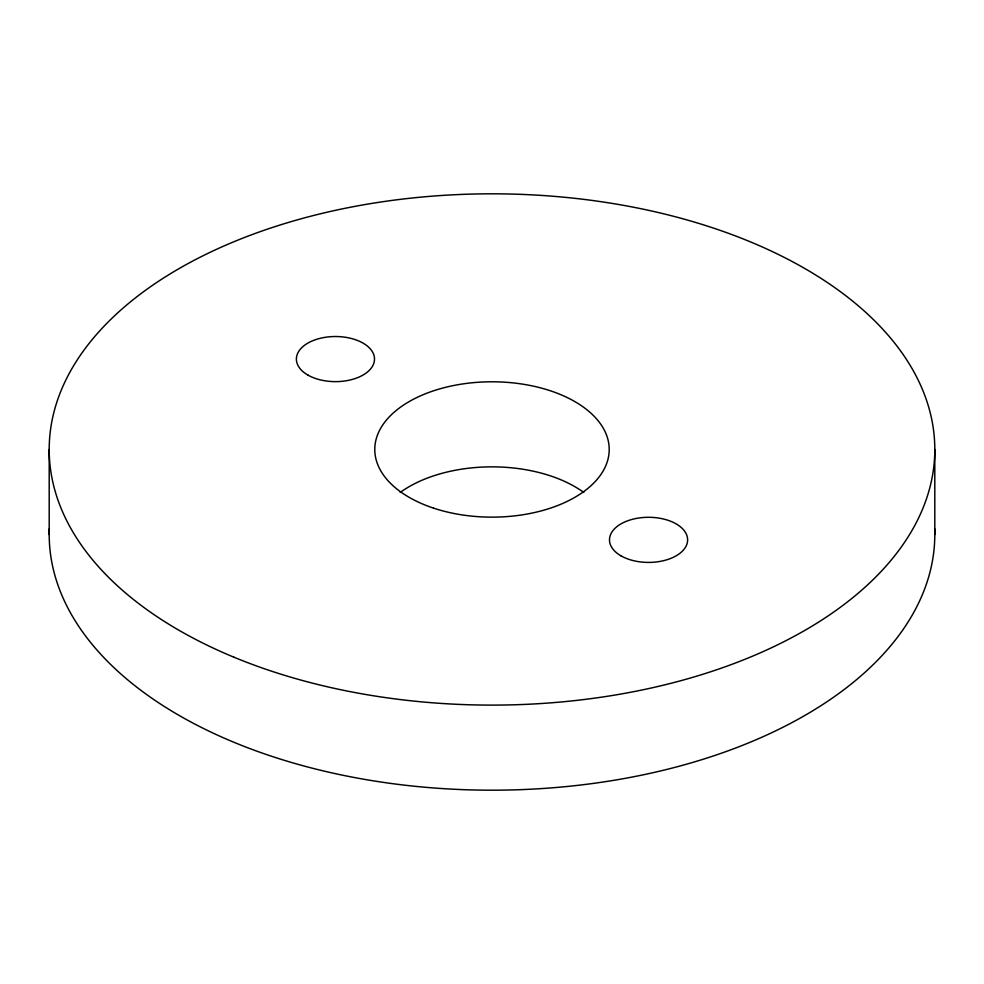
<?xml version="1.0" encoding="UTF-8"?>
<svg xmlns="http://www.w3.org/2000/svg" width="984" height="984" viewBox="0 0 984 984"><rect width="100%" height="100%" fill="white"/><g stroke="black" fill="none" stroke-linecap="round" stroke-linejoin="round"><path stroke-width="1.48" d="M934.8 449.467L934.8 534.533M49.2 449.467L49.2 534.533M400.193 492.455A117.207 67.675 0 0 1 583.807 492.455M934.677 528.629A442.8 255.643 0 0 1 492 790.189A442.8 255.643 0 0 1 49.323 528.629M433.391 508.076A117.207 67.675 0 0 0 609.207 449.467A117.207 67.675 0 0 0 433.391 390.857A117.207 67.675 0 0 0 433.391 508.076M307.82 375.027A39.065 22.558 0 0 0 373.182 364.916A39.065 22.558 0 0 0 325.335 337.291A39.065 22.558 0 0 0 307.82 375.027M620.929 555.8A39.065 22.558 0 0 0 686.291 545.689A39.065 22.558 0 0 0 638.444 518.064A39.065 22.558 0 0 0 620.929 555.8M234.081 657.263A442.8 255.643 0 0 0 932.672 474.522A442.8 255.643 0 0 0 309.259 216.603A442.8 255.643 0 0 0 234.081 657.263"/></g></svg>
